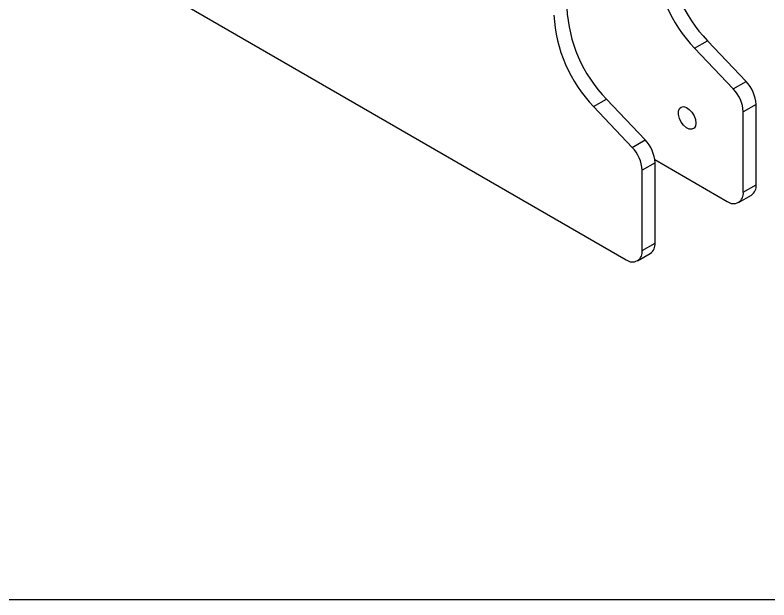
# Model space of a CAD drawing. Header units: millimetres. Extents: x 19 to 791, y 68 to 276.
# Drawn here: x 218.2 to 284.6, y 67.9 to 119.4 of the extents above; entities that cross this region are included whole.
import ezdxf

# ---------------------------------------------------------------- set-up
doc = ezdxf.new("R2010")
doc.units = ezdxf.units.MM
doc.header["$LTSCALE"] = 5
doc.linetypes.add('SLD-Solid', pattern=[0])

msp = doc.modelspace()

# ---------------------------------------------------------------- linework, layer by layer
at = {"color": 7, "linetype": 'SLD-Solid', "lineweight": 25}
for p, q in [((211.233, 132.941), (272.044, 97.836)), ((278.082, 116.485), (279.213, 117.139)), ((279.213, 117.139), (282.626, 113.536)), ((278.082, 116.485), (281.495, 112.883)), ((281.495, 112.883), (282.626, 113.536)), ((269.172, 111.342), (270.304, 111.995)), ((270.304, 111.995), (273.717, 108.392)), ((269.172, 111.342), (272.586, 107.739)), ((283.499, 111.523), (282.368, 110.87)), ((283.499, 104.449), (283.499, 111.523)), ((282.368, 103.796), (282.368, 110.87)), ((272.586, 107.739), (273.717, 108.392)), ((274.59, 106.38), (273.459, 105.726)), ((274.57, 106.664), (280.954, 102.979)), ((274.59, 99.305), (274.59, 106.38)), ((273.459, 98.652), (273.459, 105.726)), ((282.368, 103.796), (283.499, 104.449)), ((281.954, 102.88), (283.085, 103.533)), ((273.459, 98.652), (274.59, 99.305)), ((273.044, 97.737), (274.176, 98.39))]:
    msp.add_line(p, q, dxfattribs=at)
at = {"color": 3}
msp.add_lwpolyline([(18.768, 275.561), (556.333, 275.561), (556.333, 67.863), (18.768, 67.863)], close=True, dxfattribs=at)
at = {"color": 7, "linetype": 'SLD-Solid', "lineweight": 25, "flags": 128}
msp.add_lwpolyline([(278.196, 109.878), (278.154, 109.611), (278.032, 109.421), (277.844, 109.33), (277.609, 109.347), (277.354, 109.469), (277.106, 109.685), (276.892, 109.971), (276.734, 110.295), (276.651, 110.623), (276.651, 110.918), (276.734, 111.15), (276.892, 111.292), (277.106, 111.33), (277.354, 111.26), (277.609, 111.088), (277.844, 110.834), (278.032, 110.525), (278.154, 110.194), (278.196, 109.878)], dxfattribs=at)
at = {"color": 7, "linetype": 'SLD-Solid', "lineweight": 25}
for centre, radius, start, end in [((288.129, 125.789), 12.422, 182.76391, 224.13299), ((286.998, 125.135), 12.422, 182.76391, 224.13299), ((279.22, 120.645), 12.422, 182.76391, 224.13299), ((278.088, 119.992), 12.422, 182.76391, 224.13299), ((280.385, 111.368), 3.118, 2.84935, 44.04755), ((279.254, 110.715), 3.118, 2.84935, 44.04755), ((271.476, 106.225), 3.118, 2.84935, 44.04755), ((270.345, 105.571), 3.118, 2.84935, 44.04755), ((282.548, 104.328), 0.959, 304.05635, 7.25583), ((281.506, 103.656), 0.873, 230.79671, 9.21404), ((273.639, 99.184), 0.959, 304.05635, 7.25583), ((272.596, 98.512), 0.873, 230.79671, 9.21404)]:
    msp.add_arc(centre, radius, start, end, dxfattribs=at)

doc.saveas('drawing.dxf')
